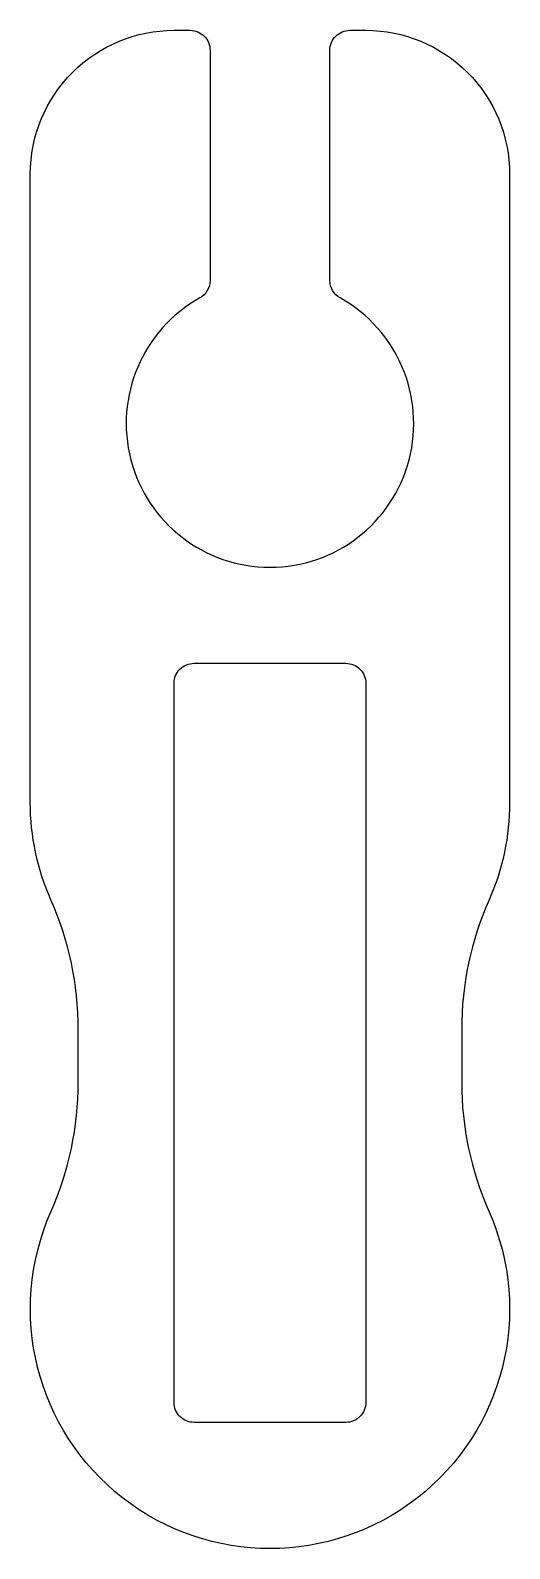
# Model space of a CAD drawing. Extents: x 161.3 to 167.3, y 213.6 to 232.6.
import ezdxf

# ---------------------------------------------------------------- set-up
doc = ezdxf.new("R2010")
doc.units = 0
doc.header["$LTSCALE"] = 15
doc.layers.get('0').update_dxf_attribs({"linetype": 'CONTINUOUS'})
doc.layers.add('121', color=7, linetype='CONTINUOUS')

msp = doc.modelspace()

# ---------------------------------------------------------------- linework, layer by layer
at = {"color": 0, "linetype": 'BYBLOCK'}
msp.add_lwpolyline([(163.123, 224.436, -0.414214), (163.373, 224.686), (165.273, 224.686, -0.414214), (165.523, 224.436), (165.523, 215.436, -0.414214), (165.273, 215.186), (163.373, 215.186, -0.414214), (163.123, 215.436)], format="xyb", close=True, dxfattribs=at)
at = {"layer": '121', "color": 0, "linetype": 'CONTINUOUS'}
msp.add_lwpolyline([(161.581, 221.727, -0.104643), (161.323, 222.942), (161.323, 230.807, -0.414214), (163.123, 232.607), (163.323, 232.607, -0.414214), (163.573, 232.357), (163.573, 229.476, -0.271711), (163.445, 229.258, 3.839553), (165.201, 229.258, -0.271711), (165.073, 229.476), (165.073, 232.357, -0.414214), (165.323, 232.607), (165.523, 232.607, -0.414214), (167.323, 230.807), (167.323, 222.942, -0.104654), (167.066, 221.727, 0.104643), (166.723, 220.107), (166.723, 219.442, 0.104643), (167.066, 217.822, -1.536795), (161.581, 217.822, 0.104643), (161.923, 219.442), (161.923, 220.107, 0.104643)], format="xyb", close=True, dxfattribs=at)

doc.saveas('drawing.dxf')
